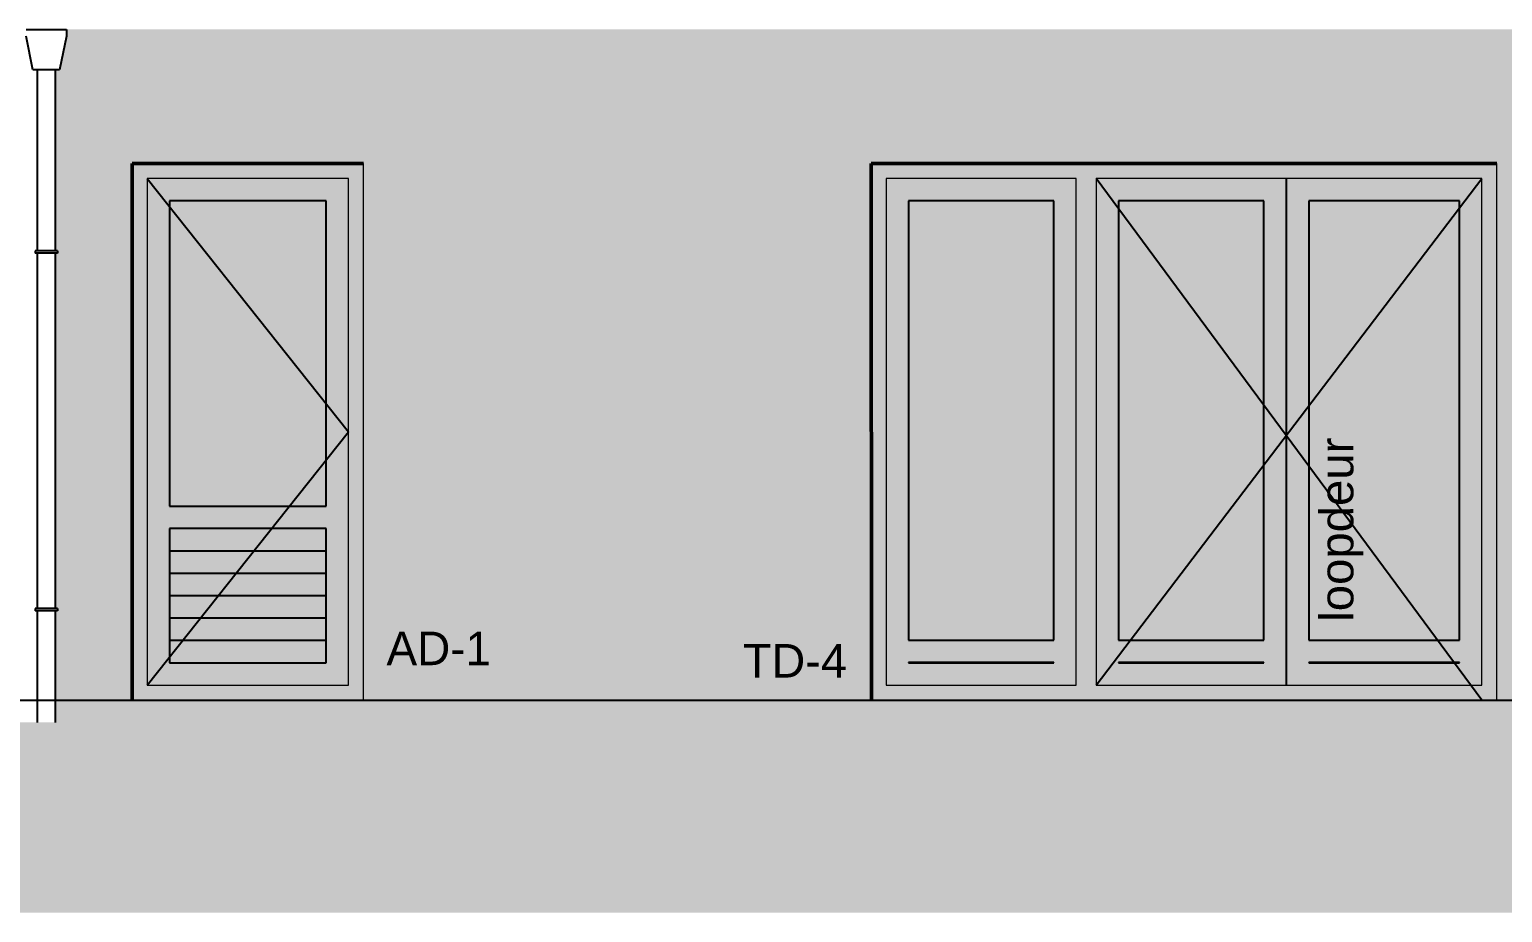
# Model space of a CAD drawing. Header units: millimetres. Extents: x -245 to 49755, y -245 to 41806.
# Drawn here: x 30722 to 34017, y 29037 to 31012 of the extents above; entities that cross this region are included whole.
import ezdxf

# ---------------------------------------------------------------- set-up
doc = ezdxf.new("R2010")
doc.units = ezdxf.units.MM
doc.linetypes.add('PUNKT2_S9', pattern=[1, 0, -1])
doc.linetypes.add('VERDECKT2_S2', pattern=[2.7, 2, -0.7])
doc.layers.add('Standard', color=7, linetype='Continuous', lineweight=25)
doc.styles.add('ARIAL', font='arial.ttf')

msp = doc.modelspace()

# ---------------------------------------------------------------- hatches: boundary and pattern name
at = {"layer": 'Standard', "linetype": 'PUNKT2_S9', "lineweight": 25}
for color, points in [(251, [(30804.2, 31012), (34264.2, 31012), (34264.2, 31012), (30804.2, 31012)]), (251, [(30804.2, 31011.9), (34264.2, 31011.9), (34264.2, 31012), (30804.2, 31012)]), (251, [(30804.2, 31011.8), (34264.2, 31011.8), (34264.2, 31011.9), (30804.2, 31011.9)]), (251, [(30804.2, 31011.7), (34264.2, 31011.7), (34264.2, 31011.8), (30804.2, 31011.8)]), (251, [(30804.2, 31011.6), (34264.2, 31011.6), (34264.2, 31011.7), (30804.2, 31011.7)]), (251, [(30804.2, 31011.4), (34264.2, 31011.4), (34264.2, 31011.6), (30804.2, 31011.6)]), (251, [(30804.2, 31011.2), (34264.2, 31011.2), (34264.2, 31011.4), (30804.2, 31011.4)]), (251, [(30804.2, 31011.1), (34264.2, 31011.1), (34264.2, 31011.2), (30804.2, 31011.2)]), (251, [(30804.2, 31010.9), (34264.2, 31010.9), (34264.2, 31011.1), (30804.2, 31011.1)]), (49, [(30804.2, 31010.6), (34264.2, 31010.6), (34264.2, 31010.9), (30804.2, 31010.9)]), (250, [(30804.2, 31010.4), (34264.2, 31010.4), (34264.2, 31010.6), (30804.2, 31010.6)]), (250, [(30804.2, 31010.1), (34264.2, 31010.1), (34264.2, 31010.4), (30804.2, 31010.4)]), (250, [(30804.2, 31009.9), (34264.2, 31009.9), (34264.2, 31010.1), (30804.2, 31010.1)]), (250, [(30804.2, 31009.6), (34264.2, 31009.6), (34264.2, 31009.9), (30804.2, 31009.9)]), (250, [(30804.2, 31009.3), (34264.2, 31009.3), (34264.2, 31009.6), (30804.2, 31009.6)]), (250, [(30804.2, 31009), (34264.2, 31009), (34264.2, 31009.3), (30804.2, 31009.3)]), (250, [(30804.2, 31008.6), (34264.2, 31008.6), (34264.2, 31009), (30804.2, 31009)]), (250, [(30804.2, 31008.3), (34264.2, 31008.3), (34264.2, 31008.6), (30804.2, 31008.6)]), (250, [(30804.2, 31008), (34264.2, 31008), (34264.2, 31008.3), (30804.2, 31008.3)]), (250, [(30804.2, 31007.6), (34264.2, 31007.6), (34264.2, 31008), (30804.2, 31008)]), (250, [(30804.2, 31007.2), (34264.2, 31007.2), (34264.2, 31007.6), (30804.2, 31007.6)]), (250, [(30804.2, 31006.9), (34264.2, 31006.9), (34264.2, 31007.2), (30804.2, 31007.2)]), (250, [(30804.2, 31006.5), (34264.2, 31006.5), (34264.2, 31006.9), (30804.2, 31006.9)]), (250, [(30804.2, 31006.1), (34264.2, 31006.1), (34264.2, 31006.5), (30804.2, 31006.5)]), (250, [(30804.2, 31005.7), (34264.2, 31005.7), (34264.2, 31006.1), (30804.2, 31006.1)]), (250, [(30804.2, 31005.3), (34264.2, 31005.3), (34264.2, 31005.7), (30804.2, 31005.7)]), (250, [(30804.2, 31005), (34264.2, 31005), (34264.2, 31005.3), (30804.2, 31005.3)]), (250, [(30804.2, 31004.6), (34264.2, 31004.6), (34264.2, 31005), (30804.2, 31005)]), (250, [(30804.2, 31004.2), (34264.2, 31004.2), (34264.2, 31004.6), (30804.2, 31004.6)]), (250, [(30804.2, 31003.8), (34264.2, 31003.8), (34264.2, 31004.2), (30804.2, 31004.2)]), (250, [(30804.2, 31003.4), (34264.2, 31003.4), (34264.2, 31003.8), (30804.2, 31003.8)]), (250, [(30804.2, 31003), (34264.2, 31003), (34264.2, 31003.4), (30804.2, 31003.4)]), (250, [(30804.2, 31002.6), (34264.2, 31002.6), (34264.2, 31003), (30804.2, 31003)]), (250, [(30804.2, 31002.2), (34264.2, 31002.2), (34264.2, 31002.6), (30804.2, 31002.6)]), (250, [(30804.2, 31001.9), (34264.2, 31001.9), (34264.2, 31002.2), (30804.2, 31002.2)]), (250, [(30804.2, 31001.5), (34264.2, 31001.5), (34264.2, 31001.9), (30804.2, 31001.9)]), (250, [(30804.2, 31001.2), (34264.2, 31001.2), (34264.2, 31001.5), (30804.2, 31001.5)]), (250, [(30804.2, 31000.8), (34264.2, 31000.8), (34264.2, 31001.2), (30804.2, 31001.2)]), (250, [(30804.2, 31000.5), (34264.2, 31000.5), (34264.2, 31000.8), (30804.2, 31000.8)]), (250, [(30804.2, 31000.2), (34264.2, 31000.2), (34264.2, 31000.5), (30804.2, 31000.5)]), (250, [(30804.2, 30999.8), (34264.2, 30999.8), (34264.2, 31000.2), (30804.2, 31000.2)]), (250, [(30804.2, 30999.5), (34264.2, 30999.5), (34264.2, 30999.8), (30804.2, 30999.8)]), (250, [(30804.2, 30999.3), (34264.2, 30999.3), (34264.2, 30999.5), (30804.2, 30999.5)]), (250, [(30804.2, 30999), (34264.2, 30999), (34264.2, 30999.3), (30804.2, 30999.3)]), (250, [(30804.2, 30998.7), (34264.2, 30998.7), (34264.2, 30999), (30804.2, 30999)]), (250, [(30804.2, 30998.5), (34264.2, 30998.5), (34264.2, 30998.7), (30804.2, 30998.7)]), (250, [(30804.2, 30998.3), (34264.2, 30998.3), (34264.2, 30998.5), (30804.2, 30998.5)]), (250, [(30804.2, 30998.1), (34264.2, 30998.1), (34264.2, 30998.3), (30804.2, 30998.3)]), (250, [(30804.2, 30997.9), (34264.2, 30997.9), (34264.2, 30998.1), (30804.2, 30998.1)]), (250, [(30804.2, 30997.7), (34264.2, 30997.7), (34264.2, 30997.9), (30804.2, 30997.9)]), (250, [(30804.2, 30997.6), (34264.2, 30997.6), (34264.2, 30997.7), (30804.2, 30997.7)]), (250, [(30804.2, 30997.4), (34264.2, 30997.4), (34264.2, 30997.6), (30804.2, 30997.6)]), (250, [(30804.2, 30997.3), (34264.2, 30997.3), (34264.2, 30997.4), (30804.2, 30997.4)]), (250, [(30804.2, 30997.2), (34264.2, 30997.2), (34264.2, 30997.3), (30804.2, 30997.3)]), (250, [(30804.2, 30997.1), (34264.2, 30997.1), (34264.2, 30997.2), (30804.2, 30997.2)]), (250, [(30804.2, 30997.2), (34264.2, 30997.2), (34264.2, 30997.2), (30804.2, 30997.2)])]:
    msp.add_hatch(color=color, dxfattribs=at).paths.add_polyline_path(points)
h = msp.add_hatch(color=251, dxfattribs=at)
h.paths.add_polyline_path([(34559.2, 30998.5), (34354.2, 30998.5), (34354.2, 30997.1), (34339.2, 30922.1), (34329.1, 30922.1), (34329.1, 30517.1), (34334.1, 30517.1), (34334.1, 30512.1), (34329.1, 30512.1), (34329.1, 29717.1), (34334.1, 29717.1), (34334.1, 29712.1), (34329.1, 29712.1), (34329.1, 29462.1), (34559.2, 29462.1)])
h.paths.add_polyline_path([(34264.2, 30997.1), (34264.2, 30998.5), (30804.2, 30998.5), (30804.2, 30997.1), (30789.2, 30922.1), (30779.2, 30922.1), (30779.2, 30517.1), (30784.2, 30517.1), (30784.2, 30512.1), (30779.2, 30512.1), (30779.2, 29717.1), (30784.2, 29717.1), (30784.2, 29712.1), (30779.2, 29712.1), (30779.2, 29462.1), (34289.1, 29462.1), (34289.1, 29712.1), (34284.1, 29712.1), (34284.1, 29717.1), (34289.1, 29717.1), (34289.1, 30512.1), (34284.1, 30512.1), (34284.1, 30517.1), (34289.1, 30517.1), (34289.1, 30922.1), (34279.2, 30922.1)])
h.paths.add_polyline_path([(30951.5, 29512.1), (30951.5, 30712.1), (31468.5, 30712.1), (31468.5, 29512.1)], flags=16)
h.paths.add_polyline_path([(34004.2, 29512.1), (32604.2, 29512.1), (32604.2, 30712.1), (34004.2, 30712.1)], flags=16)
for color, points in [(250, [(30951.5, 30712.1), (30985, 30712.1), (30985, 29512.1), (30952.5, 29512.1), (30952.5, 29672.1), (30952, 29672.1), (30951.5, 29672.1)]), (250, [(31435, 30712.1), (31435, 30678.6), (30985, 30678.6), (30985, 30712.1)]), (250, [(31435, 29512.1), (31435, 30712.1), (31468.5, 30712.1), (31468.5, 29672.1), (31467.5, 29672.1), (31467.5, 29512.1)]), (250, [(32604.2, 30712.1), (32637.7, 30712.1), (32637.7, 29512.1), (32605.2, 29512.1), (32605.2, 29672.1), (32604.7, 29672.1), (32604.2, 29672.1)]), (250, [(33970.7, 30712.1), (33970.7, 30678.6), (32637.7, 30678.6), (32637.7, 30712.1)]), (250, [(33970.7, 29512.1), (33970.7, 30712.1), (34004.2, 30712.1), (34004.2, 29672.1), (34003.2, 29672.1), (34003.2, 29512.1)]), (250, [(30985, 30678.6), (31035, 30678.6), (31035, 29545.6), (30985, 29545.6)]), (250, [(31385, 30678.6), (31385, 30628.6), (31035, 30628.6), (31035, 30678.6)]), (250, [(31435, 29545.6), (31385, 29545.6), (31385, 30678.6), (31435, 30678.6)]), (250, [(32637.7, 30678.6), (32687.7, 30678.6), (32687.7, 29545.6), (32637.7, 29545.6)]), (250, [(33012.7, 30678.6), (33012.7, 30628.6), (32687.7, 30628.6), (32687.7, 30678.6)]), (250, [(33062.7, 29545.6), (33012.7, 29545.6), (33012.7, 30678.6), (33062.7, 30678.6)]), (250, [(33062.7, 30678.6), (33107.7, 30678.6), (33107.7, 29545.6), (33062.7, 29545.6)]), (250, [(33107.7, 30678.6), (33157.7, 30678.6), (33157.7, 29545.6), (33107.7, 29545.6)]), (250, [(33482.7, 30678.6), (33482.7, 30628.6), (33157.7, 30628.6), (33157.7, 30678.6)]), (250, [(33532.7, 29545.6), (33482.7, 29545.6), (33482.7, 30678.6), (33532.7, 30678.6)]), (251, [(33533.2, 30678.6), (33533.2, 29545.6), (33532.7, 29545.6), (33532.7, 30678.6)]), (250, [(33533.2, 30678.6), (33583.2, 30678.6), (33583.2, 29545.6), (33533.2, 29545.6)]), (250, [(33920.7, 30678.6), (33920.7, 30628.6), (33583.2, 30628.6), (33583.2, 30678.6)]), (250, [(33970.7, 29545.6), (33920.7, 29545.6), (33920.7, 30678.6), (33970.7, 30678.6)]), (254, [(31385, 30175), (31035, 30615.6), (31035, 30628.6), (31385, 30628.6)]), (254, [(31035, 30615.6), (31385, 30175), (31385, 30049.1), (31302.7, 29945.6), (31035, 29945.6)]), (254, [(33012.7, 29646.1), (32687.7, 29646.1), (32687.7, 30628.6), (33012.7, 30628.6)]), (254, [(33482.7, 30171.7), (33157.7, 30611), (33157.7, 30628.6), (33482.7, 30628.6)]), (254, [(33583.2, 30169.8), (33583.2, 30628.6), (33920.7, 30628.6), (33920.7, 30612.9)]), (254, [(33920.7, 29646.1), (33871.5, 29646.1), (33583.2, 30035.8), (33583.2, 30169.8), (33920.7, 30612.9)]), (254, [(33184.2, 29646.1), (33157.7, 29646.1), (33157.7, 30611), (33482.7, 30171.7), (33482.7, 30037.9)]), (254, [(31385, 30049.1), (31385, 29945.6), (31302.7, 29945.6)]), (254, [(33184.2, 29646.1), (33482.7, 30037.9), (33482.7, 29646.1)]), (254, [(33583.2, 30035.8), (33871.5, 29646.1), (33583.2, 29646.1)]), (250, [(31035, 29895.6), (31035, 29945.6), (31385, 29945.6), (31385, 29895.6)]), (250, [(31035, 29595.6), (31035, 29895.6), (31385, 29895.6), (31385, 29595.6)]), (250, [(32687.7, 29596.1), (32687.7, 29646.1), (33012.7, 29646.1), (33012.7, 29596.1)]), (250, [(33157.7, 29596.1), (33157.7, 29646.1), (33482.7, 29646.1), (33482.7, 29596.1)]), (250, [(33583.2, 29596.1), (33583.2, 29646.1), (33920.7, 29646.1), (33920.7, 29596.1)]), (250, [(31035, 29545.6), (31035, 29595.6), (31385, 29595.6), (31385, 29545.6)]), (251, [(32687.7, 29596.1), (33012.7, 29596.1), (33012.7, 29595.6), (32687.7, 29595.6)]), (250, [(32687.7, 29545.6), (32687.7, 29595.6), (33012.7, 29595.6), (33012.7, 29545.6)]), (251, [(33157.7, 29596.1), (33482.7, 29596.1), (33482.7, 29595.6), (33157.7, 29595.6)]), (250, [(33157.7, 29545.6), (33157.7, 29595.6), (33482.7, 29595.6), (33482.7, 29545.6)]), (251, [(33583.2, 29595.6), (33583.2, 29596.1), (33920.7, 29596.1), (33920.7, 29595.6)]), (250, [(33583.2, 29545.6), (33583.2, 29595.6), (33920.7, 29595.6), (33920.7, 29545.6)]), (250, [(30985, 29512.1), (30985, 29545.6), (31435, 29545.6), (31435, 29512.1)]), (250, [(32637.7, 29512.1), (32637.7, 29545.6), (33970.7, 29545.6), (33970.7, 29512.1)])]:
    msp.add_hatch(color=color, dxfattribs=at).paths.add_polyline_path(points, flags=16)
at = {"layer": 'Standard', "linetype": 'PUNKT2_S9', "lineweight": -3}
h = msp.add_hatch(color=0, dxfattribs=at)
h.paths.add_polyline_path([(29369.3, 29271.5), (29383.8, 29274.1), (29391.2, 29278.6), (29396.8, 29285.8), (29400.2, 29294.9), (29401.5, 29306.4), (29399.9, 29319), (29395.2, 29328.7), (29387.9, 29335.9), (29377.9, 29339.6), (29366.6, 29340.4), (29344.1, 29340.5), (29308, 29340.5), (29308, 29270.7), (29342.2, 29270.7)])
h.paths.add_polyline_path([(28217.8, 29220.9), (28280.3, 29220.9), (28248.7, 29322.9)])
h.paths.add_polyline_path([(35759.2, 29462.1), (23959.2, 29462.1), (23959.2, 29037.1), (35759.2, 29037.1)])
h.paths.add_polyline_path([(30544.9, 29158.4), (30544.9, 29112.1), (30383.6, 29112.1), (30383.6, 29384.8), (30429.9, 29384.8), (30429.9, 29158.4)], flags=16)
h.paths.add_polyline_path([(30338.8, 29387.1), (30338.8, 29340.5), (30215.1, 29340.5), (30215.1, 29279.6), (30330.2, 29279.6), (30330.2, 29233.2), (30215.1, 29233.2), (30215.1, 29158.4), (30343.1, 29158.4), (30343.1, 29112.1), (30168.8, 29112.1), (30168.8, 29387.1)], flags=16)
h.paths.add_polyline_path([(29982, 29387.1), (30040, 29183.5), (30096.1, 29387.1), (30145.3, 29387.1), (30063.2, 29112.1), (30013.8, 29112.1), (29931.9, 29387.1)], flags=16)
h.paths.add_polyline_path([(29916.1, 29112.1), (29741.8, 29112.1), (29741.8, 29387.1), (29911.7, 29387.1), (29911.7, 29340.5), (29788, 29340.5), (29788, 29279.6), (29903.1, 29279.6), (29903.1, 29233.2), (29788, 29233.2), (29788, 29158.4), (29916.1, 29158.4)], flags=16)
h.paths.add_polyline_path([(29599.4, 29213.2), (29599.4, 29259.5), (29699.1, 29259.5), (29699.1, 29150), (29681.3, 29134), (29656.9, 29120.1), (29629.2, 29110.5), (29601.1, 29107.4), (29567.5, 29111.9), (29538.4, 29125.4), (29514.9, 29147.5), (29498.2, 29177.1), (29488.1, 29212.4), (29484.8, 29250.5), (29488.5, 29291), (29499.8, 29326.8), (29518.2, 29356.3), (29543.7, 29378.1), (29568.4, 29388.4), (29598.6, 29391.7), (29636.6, 29386.3), (29665.2, 29370.2), (29685, 29344.7), (29696.1, 29310.9), (29650.2, 29300.6), (29643.1, 29318.8), (29631.9, 29332.5), (29616.8, 29341.3), (29598.6, 29344.3), (29571.4, 29338.5), (29550.3, 29321.2), (29537, 29292.5), (29532.4, 29252.8), (29537, 29210), (29550.6, 29179.2), (29571.6, 29161), (29598.1, 29154.8), (29612.6, 29156.5), (29627.2, 29161.6), (29640.8, 29169.3), (29652.4, 29178.3), (29652.4, 29213.2)], flags=16)
h.paths.add_polyline_path([(29261.7, 29387.1), (29359.1, 29387.1), (29390.8, 29385.2), (29412.4, 29379.5), (29427.4, 29369.4), (29439.1, 29353.3), (29446.6, 29333), (29449.1, 29310), (29445.4, 29281.6), (29434, 29258.8), (29415.1, 29242.4), (29388.6, 29233.4), (29402.4, 29222.4), (29413.3, 29210.4), (29424.9, 29192.9), (29439.8, 29165.7), (29467.7, 29112.1), (29412.4, 29112.1), (29378.9, 29171.9), (29364, 29198), (29354.6, 29212.3), (29347.8, 29219.4), (29340.7, 29223.7), (29331.1, 29226.1), (29317.4, 29226.9), (29308, 29226.9), (29308, 29112.1), (29261.7, 29112.1)], flags=16)
h.paths.add_polyline_path([(29209.4, 29233.2), (29094.3, 29233.2), (29094.3, 29158.4), (29222.3, 29158.4), (29222.3, 29112.1), (29048, 29112.1), (29048, 29387.1), (29217.9, 29387.1), (29217.9, 29340.5), (29094.3, 29340.5), (29094.3, 29279.6), (29209.4, 29279.6)], flags=16)
h.paths.add_polyline_path([(28836, 29340.5), (28836, 29387.1), (29018.2, 29387.1), (29018.2, 29340.5), (28950.3, 29340.5), (28950.3, 29112.1), (28904, 29112.1), (28904, 29340.5)], flags=16)
h.paths.add_polyline_path([(28804.6, 29112.1), (28758.3, 29112.1), (28758.3, 29232.3), (28667.7, 29232.3), (28667.7, 29112.1), (28621.4, 29112.1), (28621.4, 29387.1), (28667.7, 29387.1), (28667.7, 29278.8), (28758.3, 29278.8), (28758.3, 29387.1), (28804.6, 29387.1)], flags=16)
h.paths.add_polyline_path([(28444.8, 29116.7), (28411.3, 29144.7), (28389.3, 29189.2), (28381.9, 29247.1), (28389.3, 29308.1), (28411.5, 29353.6), (28445.7, 29382.2), (28489.2, 29391.7), (28527.3, 29384.3), (28557.5, 29361.9), (28571.1, 29340.4), (28580.9, 29311.3), (28535.1, 29298.1), (28528.9, 29317.3), (28518.1, 29331.9), (28503.8, 29341.1), (28486.8, 29344.3), (28463.7, 29338.8), (28445.4, 29322.3), (28433.5, 29293.7), (28429.6, 29251.3), (28433.5, 29206.6), (28445.3, 29177), (28463.2, 29160.3), (28485.9, 29154.8), (28503.1, 29158.4), (28517.6, 29168.9), (28529, 29186.9), (28536.7, 29213.2), (28581.5, 29196.1), (28567.8, 29156.9), (28547.2, 29129.1), (28520, 29112.8), (28486.4, 29107.4)], flags=16)
h.paths.add_polyline_path([(28315.2, 29112.1), (28295.2, 29174.5), (28203.6, 29174.5), (28184.6, 29112.1), (28135.6, 29112.1), (28224.8, 29387.1), (28273.8, 29387.1), (28365.5, 29112.1)], flags=16)

# ---------------------------------------------------------------- linework, layer by layer
at = {"layer": 'Standard', "color": 7, "linetype": 'Continuous', "lineweight": -3}
for p, q in [((30714.2, 31012.1), (30804.2, 31012.1)), ((30804.2, 31012.1), (30804.2, 30997.1)), ((30729.2, 30922.1), (30714.2, 30997.1)), ((30804.2, 30997.1), (30789.2, 30922.1)), ((30789.2, 30922.1), (30729.2, 30922.1)), ((30739.2, 30922.1), (30739.2, 30517.1)), ((30779.2, 30922.1), (30779.2, 30517.1)), ((30985, 30678.6), (31435, 30112.1)), ((33970.7, 29512.1), (33107.7, 30678.6)), ((33107.7, 29545.6), (33970.7, 30678.6)), ((30734.2, 30517.1), (30734.2, 30512.1)), ((30734.3, 30517.1), (30734.2, 30517.1)), ((30734.4, 30517.1), (30734.3, 30517.1)), ((30734.6, 30517.1), (30734.4, 30517.1)), ((30734.8, 30517.1), (30734.6, 30517.1)), ((30735, 30517.1), (30734.8, 30517.1)), ((30735.3, 30517.1), (30735, 30517.1)), ((30735.7, 30517.1), (30735.3, 30517.1)), ((30736.1, 30517.1), (30735.7, 30517.1)), ((30736.5, 30517.1), (30736.1, 30517.1)), ((30737, 30517.1), (30736.5, 30517.1)), ((30737.5, 30517.1), (30737, 30517.1)), ((30738.1, 30517.1), (30737.5, 30517.1)), ((30738.7, 30517.1), (30738.1, 30517.1)), ((30739.3, 30517.1), (30738.7, 30517.1)), ((30740, 30517.1), (30739.3, 30517.1)), ((30740.7, 30517.1), (30740, 30517.1)), ((30741.5, 30517.1), (30740.7, 30517.1)), ((30742.3, 30517.1), (30741.5, 30517.1)), ((30743.1, 30517.1), (30742.3, 30517.1)), ((30744, 30517.1), (30743.1, 30517.1)), ((30744.8, 30517.1), (30744, 30517.1)), ((30745.7, 30517.1), (30744.8, 30517.1)), ((30746.7, 30517.1), (30745.7, 30517.1)), ((30747.6, 30517.1), (30746.7, 30517.1)), ((30748.6, 30517.1), (30747.6, 30517.1)), ((30749.6, 30517.1), (30748.6, 30517.1)), ((30750.6, 30517.1), (30749.6, 30517.1)), ((30751.7, 30517.1), (30750.6, 30517.1)), ((30752.7, 30517.1), (30751.7, 30517.1)), ((30753.8, 30517.1), (30752.7, 30517.1)), ((30754.8, 30517.1), (30753.8, 30517.1)), ((30755.9, 30517.1), (30754.8, 30517.1)), ((30757, 30517.1), (30755.9, 30517.1)), ((30758.1, 30517.1), (30757, 30517.1)), ((30759.2, 30517.1), (30758.1, 30517.1)), ((30760.3, 30517.1), (30759.2, 30517.1)), ((30761.4, 30517.1), (30760.3, 30517.1)), ((30762.4, 30517.1), (30761.4, 30517.1)), ((30763.5, 30517.1), (30762.4, 30517.1)), ((30764.6, 30517.1), (30763.5, 30517.1)), ((30765.6, 30517.1), (30764.6, 30517.1)), ((30766.7, 30517.1), (30765.6, 30517.1)), ((30767.7, 30517.1), (30766.7, 30517.1)), ((30768.7, 30517.1), (30767.7, 30517.1)), ((30769.7, 30517.1), (30768.7, 30517.1)), ((30770.7, 30517.1), (30769.7, 30517.1)), ((30771.7, 30517.1), (30770.7, 30517.1)), ((30772.6, 30517.1), (30771.7, 30517.1)), ((30773.5, 30517.1), (30772.6, 30517.1)), ((30774.4, 30517.1), (30773.5, 30517.1)), ((30775.2, 30517.1), (30774.4, 30517.1)), ((30776.1, 30517.1), (30775.2, 30517.1)), ((30776.9, 30517.1), (30776.1, 30517.1)), ((30777.6, 30517.1), (30776.9, 30517.1)), ((30778.3, 30517.1), (30777.6, 30517.1)), ((30779, 30517.1), (30778.3, 30517.1)), ((30779.7, 30517.1), (30779, 30517.1)), ((30780.3, 30517.1), (30779.7, 30517.1)), ((30780.8, 30517.1), (30780.3, 30517.1)), ((30781.3, 30517.1), (30780.8, 30517.1)), ((30781.8, 30517.1), (30781.3, 30517.1)), ((30782.3, 30517.1), (30781.8, 30517.1)), ((30782.7, 30517.1), (30782.3, 30517.1)), ((30783, 30517.1), (30782.7, 30517.1)), ((30783.3, 30517.1), (30783, 30517.1)), ((30783.6, 30517.1), (30783.3, 30517.1)), ((30783.8, 30517.1), (30783.6, 30517.1)), ((30784, 30517.1), (30783.8, 30517.1)), ((30784.1, 30517.1), (30784, 30517.1)), ((30784.1, 30517.1), (30784.1, 30517.1)), ((30784.2, 30517.1), (30784.2, 30512.1)), ((30734.3, 30512.1), (30734.2, 30512.1)), ((30734.4, 30512.1), (30734.3, 30512.1)), ((30734.6, 30512.1), (30734.4, 30512.1)), ((30734.8, 30512.1), (30734.6, 30512.1)), ((30735, 30512.1), (30734.8, 30512.1)), ((30735.3, 30512.1), (30735, 30512.1)), ((30735.7, 30512.1), (30735.3, 30512.1)), ((30736.1, 30512.1), (30735.7, 30512.1)), ((30736.5, 30512.1), (30736.1, 30512.1)), ((30737, 30512.1), (30736.5, 30512.1)), ((30737.5, 30512.1), (30737, 30512.1)), ((30738.1, 30512.1), (30737.5, 30512.1)), ((30738.7, 30512.1), (30738.1, 30512.1)), ((30739.3, 30512.1), (30738.7, 30512.1)), ((30739.2, 30512.1), (30739.2, 29717.1)), ((30740, 30512.1), (30739.3, 30512.1)), ((30740.7, 30512.1), (30740, 30512.1)), ((30741.5, 30512.1), (30740.7, 30512.1)), ((30742.3, 30512.1), (30741.5, 30512.1)), ((30743.1, 30512.1), (30742.3, 30512.1)), ((30744, 30512.1), (30743.1, 30512.1)), ((30744.8, 30512.1), (30744, 30512.1)), ((30745.7, 30512.1), (30744.8, 30512.1)), ((30746.7, 30512.1), (30745.7, 30512.1)), ((30747.6, 30512.1), (30746.7, 30512.1)), ((30748.6, 30512.1), (30747.6, 30512.1)), ((30749.6, 30512.1), (30748.6, 30512.1)), ((30750.6, 30512.1), (30749.6, 30512.1)), ((30751.7, 30512.1), (30750.6, 30512.1)), ((30752.7, 30512.1), (30751.7, 30512.1)), ((30753.8, 30512.1), (30752.7, 30512.1)), ((30754.8, 30512.1), (30753.8, 30512.1)), ((30755.9, 30512.1), (30754.8, 30512.1)), ((30757, 30512.1), (30755.9, 30512.1)), ((30758.1, 30512.1), (30757, 30512.1)), ((30759.2, 30512.1), (30758.1, 30512.1)), ((30760.3, 30512.1), (30759.2, 30512.1)), ((30761.4, 30512.1), (30760.3, 30512.1)), ((30762.4, 30512.1), (30761.4, 30512.1)), ((30763.5, 30512.1), (30762.4, 30512.1)), ((30764.6, 30512.1), (30763.5, 30512.1)), ((30765.6, 30512.1), (30764.6, 30512.1)), ((30766.7, 30512.1), (30765.6, 30512.1)), ((30767.7, 30512.1), (30766.7, 30512.1)), ((30768.7, 30512.1), (30767.7, 30512.1)), ((30769.7, 30512.1), (30768.7, 30512.1)), ((30770.7, 30512.1), (30769.7, 30512.1)), ((30771.7, 30512.1), (30770.7, 30512.1)), ((30772.6, 30512.1), (30771.7, 30512.1)), ((30773.5, 30512.1), (30772.6, 30512.1)), ((30774.4, 30512.1), (30773.5, 30512.1)), ((30775.2, 30512.1), (30774.4, 30512.1)), ((30776.1, 30512.1), (30775.2, 30512.1)), ((30776.9, 30512.1), (30776.1, 30512.1)), ((30777.6, 30512.1), (30776.9, 30512.1)), ((30778.3, 30512.1), (30777.6, 30512.1)), ((30779, 30512.1), (30778.3, 30512.1)), ((30779.7, 30512.1), (30779, 30512.1)), ((30779.2, 30512.1), (30779.2, 29717.1)), ((30780.3, 30512.1), (30779.7, 30512.1)), ((30780.8, 30512.1), (30780.3, 30512.1)), ((30781.3, 30512.1), (30780.8, 30512.1)), ((30781.8, 30512.1), (30781.3, 30512.1)), ((30782.3, 30512.1), (30781.8, 30512.1)), ((30782.7, 30512.1), (30782.3, 30512.1)), ((30783, 30512.1), (30782.7, 30512.1)), ((30783.3, 30512.1), (30783, 30512.1)), ((30783.6, 30512.1), (30783.3, 30512.1)), ((30783.8, 30512.1), (30783.6, 30512.1)), ((30784, 30512.1), (30783.8, 30512.1)), ((30784.1, 30512.1), (30784, 30512.1)), ((30784.1, 30512.1), (30784.1, 30512.1)), ((30985, 29545.6), (31435, 30112.1)), ((30734.2, 29717.1), (30734.2, 29712.1)), ((30734.3, 29717.1), (30734.2, 29717.1)), ((30734.3, 29712.1), (30734.2, 29712.1)), ((30734.4, 29717.1), (30734.3, 29717.1)), ((30734.4, 29712.1), (30734.3, 29712.1)), ((30734.6, 29717.1), (30734.4, 29717.1)), ((30734.6, 29712.1), (30734.4, 29712.1)), ((30734.8, 29717.1), (30734.6, 29717.1)), ((30734.8, 29712.1), (30734.6, 29712.1)), ((30735, 29717.1), (30734.8, 29717.1)), ((30735, 29712.1), (30734.8, 29712.1)), ((30735.3, 29717.1), (30735, 29717.1)), ((30735.3, 29712.1), (30735, 29712.1)), ((30735.7, 29717.1), (30735.3, 29717.1)), ((30735.7, 29712.1), (30735.3, 29712.1)), ((30736.1, 29717.1), (30735.7, 29717.1)), ((30736.1, 29712.1), (30735.7, 29712.1)), ((30736.5, 29717.1), (30736.1, 29717.1)), ((30736.5, 29712.1), (30736.1, 29712.1)), ((30737, 29717.1), (30736.5, 29717.1)), ((30737, 29712.1), (30736.5, 29712.1)), ((30737.5, 29717.1), (30737, 29717.1)), ((30737.5, 29712.1), (30737, 29712.1)), ((30738.1, 29717.1), (30737.5, 29717.1)), ((30738.1, 29712.1), (30737.5, 29712.1)), ((30738.7, 29717.1), (30738.1, 29717.1)), ((30738.7, 29712.1), (30738.1, 29712.1)), ((30739.3, 29717.1), (30738.7, 29717.1)), ((30739.3, 29712.1), (30738.7, 29712.1)), ((30739.2, 29712.1), (30739.2, 29462.1)), ((30740, 29717.1), (30739.3, 29717.1)), ((30740, 29712.1), (30739.3, 29712.1)), ((30740.7, 29717.1), (30740, 29717.1)), ((30740.7, 29712.1), (30740, 29712.1)), ((30741.5, 29717.1), (30740.7, 29717.1)), ((30741.5, 29712.1), (30740.7, 29712.1)), ((30742.3, 29717.1), (30741.5, 29717.1)), ((30742.3, 29712.1), (30741.5, 29712.1)), ((30743.1, 29717.1), (30742.3, 29717.1)), ((30743.1, 29712.1), (30742.3, 29712.1)), ((30744, 29717.1), (30743.1, 29717.1)), ((30744, 29712.1), (30743.1, 29712.1)), ((30744.8, 29717.1), (30744, 29717.1)), ((30744.8, 29712.1), (30744, 29712.1)), ((30745.7, 29717.1), (30744.8, 29717.1)), ((30745.7, 29712.1), (30744.8, 29712.1)), ((30746.7, 29717.1), (30745.7, 29717.1)), ((30746.7, 29712.1), (30745.7, 29712.1)), ((30747.6, 29717.1), (30746.7, 29717.1)), ((30747.6, 29712.1), (30746.7, 29712.1)), ((30748.6, 29717.1), (30747.6, 29717.1)), ((30748.6, 29712.1), (30747.6, 29712.1)), ((30749.6, 29717.1), (30748.6, 29717.1)), ((30749.6, 29712.1), (30748.6, 29712.1)), ((30750.6, 29717.1), (30749.6, 29717.1)), ((30750.6, 29712.1), (30749.6, 29712.1)), ((30751.7, 29717.1), (30750.6, 29717.1)), ((30751.7, 29712.1), (30750.6, 29712.1)), ((30752.7, 29717.1), (30751.7, 29717.1)), ((30752.7, 29712.1), (30751.7, 29712.1)), ((30753.8, 29717.1), (30752.7, 29717.1)), ((30753.8, 29712.1), (30752.7, 29712.1)), ((30754.8, 29717.1), (30753.8, 29717.1)), ((30754.8, 29712.1), (30753.8, 29712.1)), ((30755.9, 29717.1), (30754.8, 29717.1)), ((30755.9, 29712.1), (30754.8, 29712.1)), ((30757, 29717.1), (30755.9, 29717.1)), ((30757, 29712.1), (30755.9, 29712.1)), ((30758.1, 29717.1), (30757, 29717.1)), ((30758.1, 29712.1), (30757, 29712.1)), ((30759.2, 29717.1), (30758.1, 29717.1)), ((30759.2, 29712.1), (30758.1, 29712.1)), ((30760.3, 29717.1), (30759.2, 29717.1)), ((30760.3, 29712.1), (30759.2, 29712.1)), ((30761.4, 29717.1), (30760.3, 29717.1)), ((30761.4, 29712.1), (30760.3, 29712.1)), ((30762.4, 29717.1), (30761.4, 29717.1)), ((30762.4, 29712.1), (30761.4, 29712.1)), ((30763.5, 29717.1), (30762.4, 29717.1)), ((30763.5, 29712.1), (30762.4, 29712.1)), ((30764.6, 29717.1), (30763.5, 29717.1)), ((30764.6, 29712.1), (30763.5, 29712.1)), ((30765.6, 29717.1), (30764.6, 29717.1)), ((30765.6, 29712.1), (30764.6, 29712.1)), ((30766.7, 29717.1), (30765.6, 29717.1)), ((30766.7, 29712.1), (30765.6, 29712.1)), ((30767.7, 29717.1), (30766.7, 29717.1)), ((30767.7, 29712.1), (30766.7, 29712.1)), ((30768.7, 29717.1), (30767.7, 29717.1)), ((30768.7, 29712.1), (30767.7, 29712.1)), ((30769.7, 29717.1), (30768.7, 29717.1)), ((30769.7, 29712.1), (30768.7, 29712.1)), ((30770.7, 29717.1), (30769.7, 29717.1)), ((30770.7, 29712.1), (30769.7, 29712.1)), ((30771.7, 29717.1), (30770.7, 29717.1)), ((30771.7, 29712.1), (30770.7, 29712.1)), ((30772.6, 29717.1), (30771.7, 29717.1)), ((30772.6, 29712.1), (30771.7, 29712.1)), ((30773.5, 29717.1), (30772.6, 29717.1)), ((30773.5, 29712.1), (30772.6, 29712.1)), ((30774.4, 29717.1), (30773.5, 29717.1)), ((30774.4, 29712.1), (30773.5, 29712.1)), ((30775.2, 29717.1), (30774.4, 29717.1)), ((30775.2, 29712.1), (30774.4, 29712.1)), ((30776.1, 29717.1), (30775.2, 29717.1)), ((30776.1, 29712.1), (30775.2, 29712.1)), ((30776.9, 29717.1), (30776.1, 29717.1)), ((30776.9, 29712.1), (30776.1, 29712.1)), ((30777.6, 29717.1), (30776.9, 29717.1)), ((30777.6, 29712.1), (30776.9, 29712.1)), ((30778.3, 29717.1), (30777.6, 29717.1)), ((30778.3, 29712.1), (30777.6, 29712.1)), ((30779, 29717.1), (30778.3, 29717.1)), ((30779, 29712.1), (30778.3, 29712.1)), ((30779.7, 29717.1), (30779, 29717.1)), ((30779.7, 29712.1), (30779, 29712.1)), ((30779.2, 29712.1), (30779.2, 29462.1)), ((30780.3, 29717.1), (30779.7, 29717.1)), ((30780.3, 29712.1), (30779.7, 29712.1)), ((30780.8, 29717.1), (30780.3, 29717.1)), ((30780.8, 29712.1), (30780.3, 29712.1)), ((30781.3, 29717.1), (30780.8, 29717.1)), ((30781.3, 29712.1), (30780.8, 29712.1)), ((30781.8, 29717.1), (30781.3, 29717.1)), ((30781.8, 29712.1), (30781.3, 29712.1)), ((30782.3, 29717.1), (30781.8, 29717.1)), ((30782.3, 29712.1), (30781.8, 29712.1)), ((30782.7, 29717.1), (30782.3, 29717.1)), ((30782.7, 29712.1), (30782.3, 29712.1)), ((30783, 29717.1), (30782.7, 29717.1)), ((30783, 29712.1), (30782.7, 29712.1)), ((30783.3, 29717.1), (30783, 29717.1)), ((30783.3, 29712.1), (30783, 29712.1)), ((30783.6, 29717.1), (30783.3, 29717.1)), ((30783.6, 29712.1), (30783.3, 29712.1)), ((30783.8, 29717.1), (30783.6, 29717.1)), ((30783.8, 29712.1), (30783.6, 29712.1)), ((30784, 29717.1), (30783.8, 29717.1)), ((30784, 29712.1), (30783.8, 29712.1)), ((30784.1, 29717.1), (30784, 29717.1)), ((30784.1, 29712.1), (30784, 29712.1)), ((30784.1, 29717.1), (30784.1, 29717.1)), ((30784.1, 29712.1), (30784.1, 29712.1)), ((30784.2, 29717.1), (30784.2, 29712.1))]:
    msp.add_line(p, q, dxfattribs=at)
at = {"layer": 'Standard', "color": 26, "linetype": 'Continuous', "lineweight": 18}
for p, q in [((30951.5, 30712.1), (30951.5, 29512.1)), ((31468.5, 30712.1), (30951.5, 30712.1)), ((31468.5, 29512.1), (31468.5, 30712.1)), ((34004.2, 30712.1), (32604.2, 30712.1)), ((32604.2, 30712.1), (32604.2, 29512.1)), ((34004.2, 29512.1), (34004.2, 30712.1)), ((30951.5, 29512.1), (31468.5, 29512.1)), ((32604.2, 29512.1), (34004.2, 29512.1))]:
    msp.add_line(p, q, dxfattribs=at)
at = {"layer": 'Standard', "color": 7, "linetype": 'Continuous', "lineweight": 50}
for p, q in [((30951.5, 29510.2), (30951.5, 30712.1)), ((30951.5, 30712.1), (31468.5, 30712.1)), ((32604.2, 30712.1), (32605.2, 29512.1)), ((32604.2, 30712.1), (34004.2, 30712.1))]:
    msp.add_line(p, q, dxfattribs=at)
at = {"layer": 'Standard', "color": 51, "linetype": 'Continuous', "lineweight": 18}
for p, q in [((31435, 30678.6), (30985, 30678.6)), ((30985, 30678.6), (30985, 29545.6)), ((31435, 29545.6), (31435, 30678.6)), ((33062.7, 30678.6), (32637.7, 30678.6)), ((32637.7, 30678.6), (32637.7, 29545.6)), ((33062.7, 29545.6), (33062.7, 30678.6)), ((33107.7, 30678.6), (33107.7, 29545.6)), ((33970.7, 30678.6), (33107.7, 30678.6)), ((33970.7, 29545.6), (33970.7, 30678.6)), ((30985, 29545.6), (31435, 29545.6)), ((32637.7, 29545.6), (33062.7, 29545.6)), ((33107.7, 29545.6), (33970.7, 29545.6))]:
    msp.add_line(p, q, dxfattribs=at)
at = {"layer": 'Standard', "color": 51, "linetype": 'Continuous', "lineweight": -3}
for p, q in [((33532.7, 30678.6), (33532.7, 29545.6)), ((33533.2, 29545.6), (33533.2, 30678.6)), ((31385, 30628.6), (31035, 30628.6)), ((31035, 30628.6), (31035, 29945.6)), ((31385, 29945.6), (31385, 30628.6)), ((33012.7, 30628.6), (32687.7, 30628.6)), ((32687.7, 30628.6), (32687.7, 29646.1)), ((33012.7, 29646.1), (33012.7, 30628.6)), ((33482.7, 30628.6), (33157.7, 30628.6)), ((33157.7, 30628.6), (33157.7, 29646.1)), ((33482.7, 29646.1), (33482.7, 30628.6)), ((33920.7, 30628.6), (33583.2, 30628.6)), ((33583.2, 30628.6), (33583.2, 29646.1)), ((33920.7, 29646.1), (33920.7, 30628.6)), ((31035, 29895.6), (31035, 29595.6)), ((31385, 29595.6), (31385, 29895.6)), ((31035, 29595.6), (31385, 29595.6)), ((32687.7, 29596.1), (32687.7, 29595.6)), ((32687.7, 29595.6), (33012.7, 29595.6)), ((33012.7, 29595.6), (33012.7, 29596.1)), ((33157.7, 29596.1), (33157.7, 29595.6)), ((33157.7, 29595.6), (33482.7, 29595.6)), ((33482.7, 29595.6), (33482.7, 29596.1)), ((33583.2, 29596.1), (33583.2, 29595.6)), ((33583.2, 29595.6), (33920.7, 29595.6)), ((33920.7, 29595.6), (33920.7, 29596.1))]:
    msp.add_line(p, q, dxfattribs=at)
at = {"layer": 'Standard', "color": 255, "linetype": 'Continuous', "lineweight": -3}
for p, q in [((31035, 29945.6), (31385, 29945.6)), ((31385, 29895.6), (31035, 29895.6)), ((31385, 29845.6), (31035, 29845.6)), ((31385, 29795.6), (31035, 29795.6)), ((31385, 29745.6), (31035, 29745.6)), ((31385, 29695.6), (31035, 29695.6)), ((31385, 29645.6), (31035, 29645.6)), ((32687.7, 29646.1), (33012.7, 29646.1)), ((33157.7, 29646.1), (33482.7, 29646.1)), ((33583.2, 29646.1), (33920.7, 29646.1)), ((33012.7, 29596.1), (32687.7, 29596.1)), ((33482.7, 29596.1), (33157.7, 29596.1)), ((33920.7, 29596.1), (33583.2, 29596.1))]:
    msp.add_line(p, q, dxfattribs=at)
at = {"layer": 'Standard', "color": 7, "linetype": 'VERDECKT2_S2', "lineweight": -3}
msp.add_line((23959.2, 29512.1), (35759.2, 29512.1), dxfattribs=at)

# ---------------------------------------------------------------- texts
at = {"layer": 'Standard', "color": 7, "linetype": 'Continuous', "lineweight": -3, "insert": (33705.7, 29687.4), "char_height": 75, "width": 449.007, "attachment_point": 7, "rotation": 90, "style": 'ARIAL'}
msp.add_mtext('\\W1.01;loopdeur', dxfattribs=at)
at = {"layer": 'Standard', "color": 5, "linetype": 'Continuous', "lineweight": 25, "char_height": 75, "attachment_point": 7, "style": 'ARIAL'}
for s, insert, width in [('\\W0.98;AD-1', (31520.3, 29590.3), 276.675), ('\\W1.00;TD-4', (32317.4, 29562.6), 271.246)]:
    msp.add_mtext(s, dxfattribs=dict(at, insert=insert, width=width))

doc.saveas('drawing.dxf')
